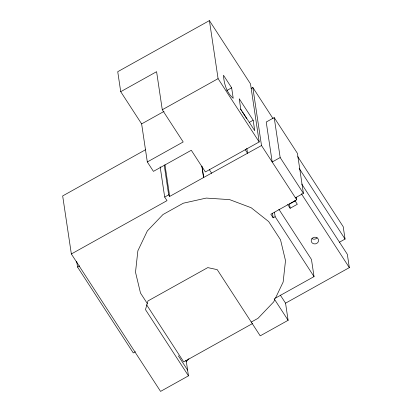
<?xml version="1.0" encoding="UTF-8"?>
<svg xmlns="http://www.w3.org/2000/svg" width="412" height="412" viewBox="0 0 412 412"><rect width="100%" height="100%" fill="white"/><g stroke="black" fill="none" stroke-linecap="round" stroke-linejoin="round"><path stroke-width="0.62" d="M274.737 299.694L273.676 301.914L258.025 318.311L251.268 322.076M275.499 298.087L283.147 282.04L285.506 260.642L280.526 239.805L268.686 221.574L251.155 207.73L229.649 199.635L206.263 198.079L183.294 203.209L162.992 214.528L147.336 230.926L137.871 250.8L135.507 272.198L140.492 293.035L147.254 303.453M311.941 238.6L311.312 239.794A3.698 3.363 -8.5 0 0 315.376 243.889A3.698 3.363 -8.5 0 0 318.069 238.785A3.698 3.363 -8.5 0 0 311.941 238.6A3.698 3.363 -8.5 0 0 317.106 237.77M145.467 149.777L62.67 195.932L71.348 253.972L160.567 391.4L188.464 375.847L186.332 361.571L188.897 358.718M209.409 20.6L117.734 71.703L120.721 91.685L141.63 123.894L147.316 161.957L153.429 171.371L191.297 150.262L205.377 171.948L259.184 141.955L250.511 83.909L209.409 20.6L218.082 78.646L259.184 141.955M120.721 91.685L156.591 71.688L162.282 109.752L183.191 141.96L147.316 161.957M162.282 109.752L218.082 78.646M141.63 123.894L164.048 111.4M226.76 90.552L231.652 87.828L223.474 75.231C223.994 83.651 226.559 92.674 233.218 98.293L231.652 87.828M251.15 88.425L252.834 87.488L273.058 118.646M249.317 122.374L253.164 120.232L239.223 98.756L240.788 109.226L254.729 130.697L253.164 120.232M274.196 117.585L266.224 122.029L272.193 161.993L280.165 157.549L274.196 117.585L297.428 153.372L303.402 193.341L295.43 197.781M71.348 253.972L167.009 200.649L164.687 197.07L168.668 194.845L164.244 165.243M168.668 194.845L169.692 196.421L203.574 177.536L201.865 166.118M203.574 177.536L261.507 145.534L252.834 87.488M135.43 351.766L133.303 352.95L77.544 267.058L79.67 265.874M296.352 197.266L296.733 199.789L270.823 214.23L273.146 217.809L275.139 216.697L274.474 212.257M295.589 200.701L289.523 204.084L290.146 208.271L297.32 204.275L294.879 200.515M339.467 242.194L345.06 239.073L343.211 226.703L297.727 156.637M278.888 209.286L311.472 259.478L314.032 276.607L274.176 298.824L288.112 320.299L260.214 335.852L217.227 269.644L207.766 267.609L147.975 300.935L145.482 309.639L188.464 375.847M288.112 320.299L285.552 303.17L349.33 267.62L347.337 254.297L301.728 184.046M252.644 323.482L183.701 361.916L146.651 304.844M299.184 168.405L345.06 239.073M280.165 157.549L303.402 193.341M301.347 193.707L349.33 267.62M240.469 109.031L241.859 111.178M242.56 112.255L246.742 118.692M261.507 145.534L296.733 199.789M287.705 204.517L290.146 208.271M245.233 149.731L247.555 153.31L246.798 148.232M275.139 216.697L314.032 276.607M209.358 169.729L211.686 173.308M280.325 295.121L285.552 303.17M185.637 360.5L186.332 361.571M178.319 355.824L187.615 370.136M272.487 213.39L273.146 217.809M202.101 166.968L203.713 177.752M164.955 164.702L169.692 196.421M160.16 166.783L164.687 197.07M76.699 261.404L77.544 267.058"/></g></svg>
